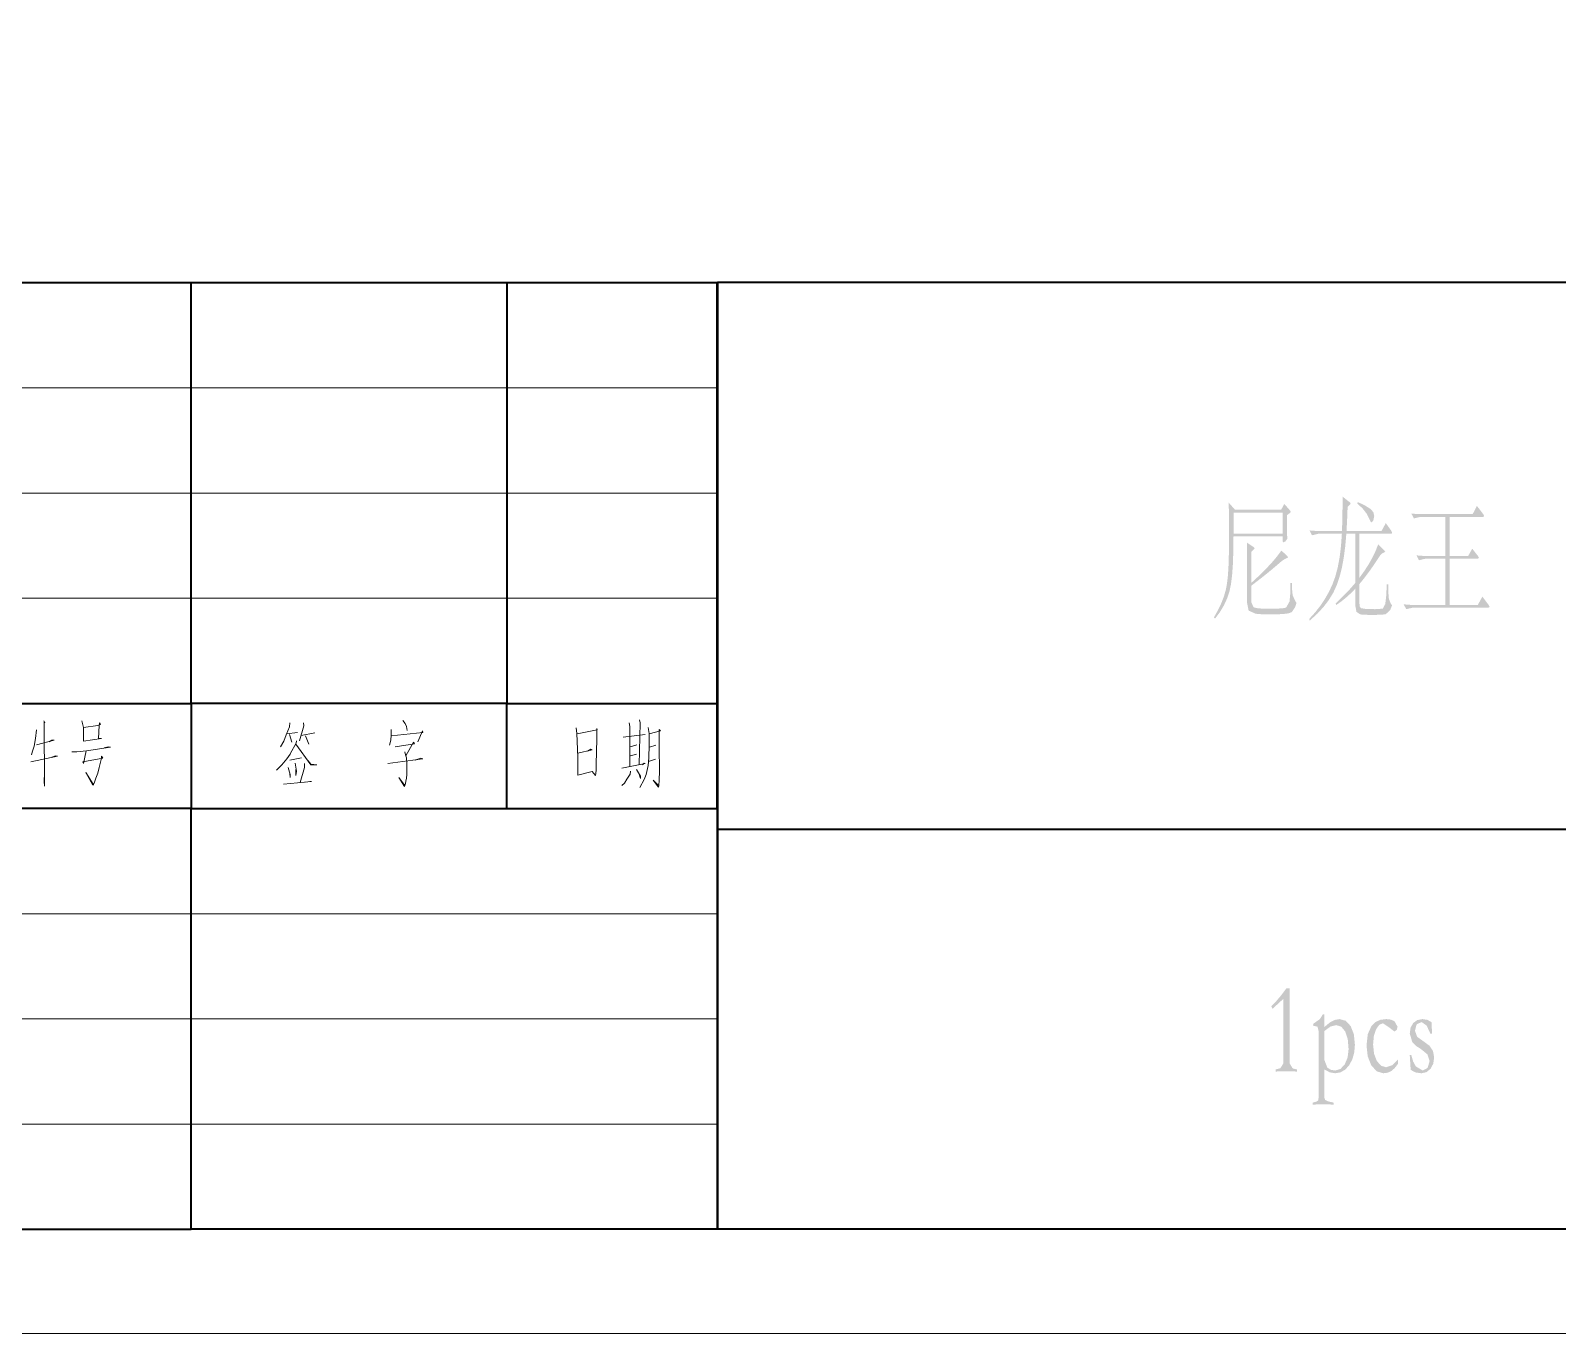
# Model space of a CAD drawing. Header units: millimetres. Extents: x 2834 to 3044, y 1462 to 1759.
# Drawn here: x 2886.3 to 2958.9, y 1461.9 to 1523.8 of the extents above; entities that cross this region are included whole.
import ezdxf

# ---------------------------------------------------------------- set-up
doc = ezdxf.new("R2010")
doc.units = ezdxf.units.MM
doc.layers.add('PDF_几何图形', color=7, linetype='Continuous')
doc.layers.add('PDF_实体填充', color=7, linetype='Continuous')

msp = doc.modelspace()

# ---------------------------------------------------------------- hatches: boundary and pattern name
at = {"layer": 'PDF_实体填充', "transparency": 33554559}
h = msp.add_hatch(color=256, dxfattribs=at)
h.paths.add_polyline_path([(2946.2, 1501.02), (2946.243, 1500.946), (2946.195, 1500.89), (2946.056, 1500.784), (2946.056, 1500.126), (2946.065, 1499.847), (2946.078, 1499.673), (2945.987, 1499.543), (2945.874, 1499.493), (2945.852, 1499.574), (2945.852, 1499.779), (2943.518, 1499.779), (2943.51, 1499.069), (2943.488, 1498.454), (2943.451, 1497.935), (2943.398, 1497.511), (2943.331, 1497.183), (2943.219, 1496.84), (2943.067, 1496.508), (2942.874, 1496.185), (2942.64, 1495.873), (2942.588, 1495.929), (2942.783, 1496.277), (2942.943, 1496.615), (2943.068, 1496.942), (2943.157, 1497.258), (2943.209, 1497.54), (2943.249, 1497.89), (2943.278, 1498.309), (2943.295, 1498.796), (2943.301, 1499.35), (2943.297, 1501.067), (2943.288, 1501.387), (2943.592, 1501.045), (2945.782, 1501.045), (2945.93, 1501.325)], flags=0)
h.paths.add_polyline_path([(2945.852, 1499.915), (2945.852, 1500.909), (2943.518, 1500.909), (2943.518, 1499.915)], flags=0)
h.paths.add_polyline_path([(2946.291, 1497.568), (2946.303, 1497.247), (2946.33, 1496.978), (2946.469, 1496.68), (2946.513, 1496.618), (2946.447, 1496.419), (2946.291, 1496.183), (2946.145, 1496.123), (2945.891, 1496.09), (2945.568, 1496.076), (2945.209, 1496.072), (2944.862, 1496.079), (2944.57, 1496.103), (2944.235, 1496.252), (2944.161, 1496.63), (2944.159, 1499.106), (2944.152, 1499.487), (2944.47, 1499.276), (2944.522, 1499.22), (2944.474, 1499.151), (2944.365, 1499.052), (2944.365, 1497.568), (2944.741, 1497.918), (2945.072, 1498.247), (2945.358, 1498.555), (2945.599, 1498.842), (2945.795, 1499.108), (2946.078, 1498.841), (2946.113, 1498.785), (2946.069, 1498.754), (2945.939, 1498.692), (2945.817, 1498.611), (2945.541, 1498.374), (2945.257, 1498.137), (2944.967, 1497.903), (2944.67, 1497.669), (2944.365, 1497.438), (2944.365, 1496.649), (2944.474, 1496.407), (2944.703, 1496.356), (2945.165, 1496.339), (2945.582, 1496.345), (2945.866, 1496.363), (2946.017, 1496.394), (2946.182, 1496.686), (2946.212, 1497.022), (2946.221, 1497.568)], flags=0)
h = msp.add_hatch(color=256, dxfattribs=at)
h.paths.add_polyline_path([(2950.877, 1497.506), (2950.881, 1497.082), (2950.903, 1496.817), (2950.994, 1496.587), (2951.055, 1496.506), (2950.968, 1496.277), (2950.75, 1496.078), (2950.535, 1496.055), (2950.142, 1496.047), (2949.753, 1496.053), (2949.542, 1496.072), (2949.364, 1496.19), (2949.303, 1496.512), (2949.303, 1497.289), (2949.074, 1497.057), (2948.847, 1496.851), (2948.622, 1496.672), (2948.399, 1496.519), (2948.369, 1496.593), (2948.606, 1496.814), (2948.841, 1497.05), (2949.074, 1497.299), (2949.303, 1497.562), (2949.303, 1499.903), (2948.881, 1499.903), (2948.831, 1499.317), (2948.761, 1498.78), (2948.671, 1498.293), (2948.56, 1497.856), (2948.429, 1497.469), (2948.265, 1497.111), (2948.054, 1496.762), (2947.796, 1496.423), (2947.491, 1496.094), (2947.139, 1495.774), (2947.121, 1495.86), (2947.393, 1496.16), (2947.639, 1496.472), (2947.858, 1496.798), (2948.05, 1497.136), (2948.216, 1497.487), (2948.357, 1497.87), (2948.472, 1498.303), (2948.563, 1498.786), (2948.628, 1499.319), (2948.669, 1499.903), (2947.543, 1499.903), (2947.252, 1499.834), (2947.13, 1500.064), (2947.447, 1500.039), (2948.673, 1500.039), (2948.686, 1500.377), (2948.696, 1500.761), (2948.701, 1501.193), (2948.703, 1501.672), (2949.055, 1501.393), (2949.086, 1501.343), (2949.055, 1501.294), (2948.942, 1501.188), (2948.929, 1500.784), (2948.911, 1500.402), (2948.89, 1500.039), (2950.555, 1500.039), (2950.759, 1500.412), (2951.024, 1500.039), (2951.063, 1499.94), (2951.007, 1499.903), (2949.503, 1499.903), (2949.503, 1497.81), (2949.738, 1498.136), (2949.945, 1498.459), (2950.124, 1498.778), (2950.275, 1499.094), (2950.398, 1499.406), (2950.685, 1499.12), (2950.729, 1499.046), (2950.677, 1499.015), (2950.568, 1498.965), (2950.472, 1498.853), (2950.234, 1498.488), (2949.993, 1498.142), (2949.749, 1497.817), (2949.503, 1497.512), (2949.503, 1496.624), (2949.516, 1496.45), (2949.573, 1496.37), (2949.799, 1496.332), (2950.002, 1496.323), (2950.255, 1496.32), (2950.616, 1496.345), (2950.733, 1496.568), (2950.773, 1496.899), (2950.807, 1497.506)], flags=0)
h.paths.add_polyline_path([(2949.429, 1501.412), (2949.759, 1501.256), (2950.025, 1501.089), (2950.168, 1500.933), (2950.207, 1500.747), (2950.164, 1500.536), (2950.09, 1500.449), (2950.038, 1500.474), (2949.986, 1500.586), (2949.843, 1500.866), (2949.647, 1501.118), (2949.399, 1501.343)], flags=0)
for points in [[(2955.649, 1496.519), (2955.692, 1496.426), (2955.636, 1496.388), (2952.02, 1496.388), (2951.729, 1496.32), (2951.607, 1496.55), (2951.924, 1496.525), (2953.58, 1496.525), (2953.58, 1498.717), (2952.628, 1498.717), (2952.337, 1498.648), (2952.215, 1498.878), (2952.533, 1498.853), (2953.58, 1498.853), (2953.58, 1500.704), (2952.385, 1500.704), (2952.094, 1500.635), (2951.972, 1500.865), (2952.289, 1500.84), (2954.888, 1500.84), (2955.088, 1501.232), (2955.393, 1500.834), (2955.432, 1500.741), (2955.38, 1500.704), (2953.789, 1500.704), (2953.789, 1498.853), (2954.675, 1498.853), (2954.867, 1499.195), (2955.14, 1498.847), (2955.184, 1498.754), (2955.127, 1498.717), (2953.789, 1498.717), (2953.789, 1496.525), (2955.132, 1496.525), (2955.349, 1496.916)], [(2946.533, 1474.335), (2946.293, 1474.349), (2946.025, 1474.354), (2945.756, 1474.349), (2945.516, 1474.335), (2945.516, 1474.435), (2945.742, 1474.491), (2945.894, 1474.733), (2945.894, 1477.8), (2945.377, 1477.322), (2945.316, 1477.44), (2945.53, 1477.659), (2945.77, 1477.945), (2946.038, 1478.297), (2946.181, 1478.297), (2946.181, 1474.733), (2946.333, 1474.484), (2946.533, 1474.435)], [(2951.341, 1474.907), (2951.345, 1474.714), (2951.184, 1474.505), (2951.023, 1474.36), (2950.846, 1474.281), (2950.636, 1474.255), (2950.325, 1474.349), (2950.067, 1474.633), (2949.898, 1475.059), (2949.841, 1475.577), (2949.901, 1476.117), (2950.08, 1476.509), (2950.264, 1476.688), (2950.497, 1476.796), (2950.78, 1476.831), (2950.996, 1476.807), (2951.167, 1476.732), (2951.319, 1476.465), (2951.275, 1476.31), (2951.167, 1476.242), (2950.923, 1476.428), (2950.623, 1476.633), (2950.447, 1476.56), (2950.293, 1476.341), (2950.189, 1476.018), (2950.154, 1475.621), (2950.2, 1475.175), (2950.337, 1474.832), (2950.535, 1474.613), (2950.767, 1474.54), (2951.052, 1474.632)], [(2952.875, 1476.142), (2952.701, 1476.521), (2952.462, 1476.689), (2952.224, 1476.585), (2952.145, 1476.273), (2952.249, 1475.987), (2952.566, 1475.763), (2952.839, 1475.561), (2953.003, 1475.308), (2953.057, 1475.006), (2953.014, 1474.709), (2952.884, 1474.466), (2952.689, 1474.307), (2952.453, 1474.255), (2952.169, 1474.295), (2951.94, 1474.416), (2951.897, 1475.118), (2951.971, 1475.118), (2952.055, 1474.82), (2952.184, 1474.584), (2952.51, 1474.385), (2952.745, 1474.509), (2952.84, 1474.832), (2952.738, 1475.152), (2952.432, 1475.403), (2952.185, 1475.562), (2952.019, 1475.726), (2951.897, 1476.148), (2951.938, 1476.431), (2952.062, 1476.645), (2952.256, 1476.785), (2952.505, 1476.831), (2952.736, 1476.794), (2952.931, 1476.682), (2952.958, 1476.142)]]:
    msp.add_hatch(color=256, dxfattribs=at).paths.add_polyline_path(points)
h = msp.add_hatch(color=256, dxfattribs=at)
h.paths.add_polyline_path([(2947.833, 1476.447), (2948.082, 1476.66), (2948.326, 1476.789), (2948.563, 1476.831), (2948.858, 1476.748), (2949.089, 1476.496), (2949.239, 1476.11), (2949.289, 1475.608), (2949.26, 1475.25), (2949.171, 1474.929), (2949.024, 1474.646), (2948.831, 1474.429), (2948.605, 1474.298), (2948.346, 1474.255), (2948.094, 1474.3), (2947.833, 1474.435), (2947.833, 1473.118), (2947.868, 1472.994), (2948.015, 1472.92), (2948.276, 1472.858), (2948.276, 1472.758), (2948.067, 1472.777), (2947.776, 1472.783), (2947.516, 1472.777), (2947.281, 1472.758), (2947.281, 1472.858), (2947.463, 1472.907), (2947.546, 1472.969), (2947.568, 1473.125), (2947.568, 1476.235), (2947.511, 1476.471), (2947.298, 1476.521), (2947.311, 1476.608), (2947.616, 1476.825), (2947.768, 1477.055), (2947.833, 1477.055)], flags=0)
h.paths.add_polyline_path([(2947.833, 1476.26), (2947.833, 1474.9), (2947.976, 1474.528), (2948.14, 1474.421), (2948.346, 1474.385), (2948.6, 1474.458), (2948.807, 1474.677), (2948.943, 1475.006), (2948.989, 1475.397), (2948.949, 1475.878), (2948.828, 1476.242), (2948.64, 1476.47), (2948.398, 1476.546), (2948.124, 1476.474)], flags=0)

# ---------------------------------------------------------------- linework, layer by layer
at = {"layer": 'PDF_几何图形', "lineweight": 15}
msp.add_lwpolyline([(2834.044, 1461.884), (3044.044, 1461.884), (3044.044, 1758.884), (2834.044, 1758.884)], close=True, dxfattribs=at)
at = {"layer": 'PDF_几何图形', "lineweight": 35}
for points in [[(2866.969, 1486.841), (2873.969, 1486.841), (2873.969, 1491.841), (2893.969, 1491.841), (2893.969, 1496.841), (2893.969, 1501.841), (2893.969, 1506.841), (2893.969, 1511.841)], [(2908.969, 1511.841), (2908.969, 1506.841), (2908.969, 1501.841), (2908.969, 1496.841), (2908.969, 1491.841), (2893.969, 1491.841), (2893.969, 1486.841), (2908.969, 1486.841), (2908.969, 1491.841), (2918.969, 1491.841), (2918.969, 1496.841), (2918.969, 1501.841), (2918.969, 1506.841), (2918.969, 1511.841), (2908.969, 1511.841), (2893.969, 1511.841), (2873.969, 1511.841)], [(2978.99, 1511.854), (2978.99, 1498.854), (2986.99, 1498.854), (2994.99, 1498.854), (3001.99, 1498.854), (3008.99, 1498.854), (3023.99, 1498.854), (3038.99, 1498.854), (3038.99, 1511.854), (3023.99, 1511.854), (3008.99, 1511.854), (3001.99, 1511.854), (2994.99, 1511.854), (2986.99, 1511.854), (2978.99, 1511.854), (2918.99, 1511.854), (2918.99, 1498.854), (2918.99, 1493.854), (2918.99, 1485.854), (2918.99, 1480.854), (2918.99, 1466.854), (2978.99, 1466.854), (2978.99, 1480.854)], [(2918.99, 1485.854), (2978.99, 1485.854), (2978.99, 1493.854)], [(2908.969, 1486.841), (2918.969, 1486.841), (2918.969, 1491.841)], [(2873.969, 1466.841), (2893.969, 1466.841), (2893.969, 1471.841), (2893.969, 1476.841), (2893.969, 1481.841), (2893.969, 1486.841), (2873.969, 1486.841)], [(2918.969, 1486.841), (2918.969, 1481.841), (2918.969, 1476.841), (2918.969, 1471.841), (2918.969, 1466.841), (2908.969, 1466.841), (2893.969, 1466.841)]]:
    msp.add_lwpolyline(points, dxfattribs=at)
at = {"layer": 'PDF_几何图形', "lineweight": 15}
for points in [[(2858.969, 1506.841), (2866.969, 1506.841), (2873.969, 1506.841), (2893.969, 1506.841), (2908.969, 1506.841), (2918.969, 1506.841)], [(2858.969, 1501.841), (2866.969, 1501.841), (2873.969, 1501.841), (2893.969, 1501.841), (2908.969, 1501.841), (2918.969, 1501.841)], [(2858.969, 1496.841), (2866.969, 1496.841), (2873.969, 1496.841), (2893.969, 1496.841), (2908.969, 1496.841), (2918.969, 1496.841)], [(2886.969, 1491.006), (2887.019, 1490.912), (2886.985, 1490.959), (2887.002, 1487.912), (2886.985, 1488.124), (2887.002, 1488.526)], [(2888.775, 1491.006), (2888.857, 1490.699), (2888.857, 1490.038), (2889.701, 1490.179), (2889.568, 1490.179), (2889.602, 1490.794), (2889.618, 1490.912), (2889.651, 1490.841), (2889.536, 1490.794), (2888.857, 1490.699)], [(2898.652, 1490.912), (2898.635, 1490.723), (2898.487, 1490.345), (2898.371, 1490.038), (2898.222, 1489.778)], [(2899.313, 1490.912), (2899.33, 1490.77), (2899.115, 1490.061)], [(2904.025, 1491.03), (2904.14, 1490.888), (2904.206, 1490.746), (2904.24, 1490.557)], [(2914.784, 1490.912), (2914.817, 1490.746), (2914.817, 1488.857)], [(2915.28, 1491.054), (2915.313, 1490.912), (2915.264, 1488.927)], [(2886.622, 1490.581), (2886.572, 1490.179), (2886.506, 1489.801), (2886.423, 1489.565), (2886.374, 1489.4)], [(2898.503, 1490.392), (2899.016, 1490.463)], [(2898.635, 1490.369), (2898.751, 1489.99)], [(2899.198, 1490.321), (2899.843, 1490.439)], [(2899.396, 1490.297), (2899.561, 1489.896)], [(2903.479, 1490.605), (2903.479, 1490.321), (2903.462, 1490.108), (2903.429, 1489.967), (2903.396, 1489.849)], [(2903.479, 1490.297), (2904.984, 1490.463), (2904.967, 1490.534), (2904.736, 1490.014)], [(2912.276, 1490.676), (2912.309, 1490.415), (2912.342, 1489.282), (2912.342, 1488.432), (2913.036, 1488.597), (2913.185, 1488.408), (2913.218, 1488.644), (2913.218, 1488.951), (2913.251, 1490.132), (2913.251, 1490.652), (2913.268, 1490.581), (2912.325, 1490.392)], [(2914.503, 1490.227), (2915.545, 1490.369)], [(2915.694, 1490.699), (2915.743, 1490.415), (2915.743, 1489.872), (2915.727, 1489.258), (2915.694, 1488.88), (2915.595, 1488.455), (2915.495, 1488.219), (2915.297, 1487.841)], [(2915.743, 1490.392), (2916.272, 1490.534), (2916.223, 1490.605), (2916.223, 1489.754), (2916.239, 1488.62), (2916.223, 1488.195), (2916.206, 1487.935), (2916.19, 1487.864), (2915.925, 1488.195), (2916.173, 1487.959)], [(2886.622, 1489.872), (2887.449, 1490.085), (2887.349, 1490.085), (2887.217, 1490.014)], [(2888.295, 1489.542), (2888.527, 1489.542), (2888.99, 1489.589), (2890.131, 1489.754), (2890.015, 1489.778), (2889.833, 1489.731)], [(2888.973, 1489.589), (2888.857, 1488.975), (2888.825, 1489.069), (2889.767, 1489.234), (2889.701, 1489.329), (2889.701, 1489.234), (2889.602, 1488.786), (2889.536, 1488.526), (2889.436, 1488.29), (2889.37, 1488.101), (2889.321, 1487.983), (2889.287, 1487.959), (2888.957, 1488.55), (2889.304, 1488.006)], [(2898.983, 1490.061), (2898.966, 1489.943), (2898.685, 1489.471), (2898.669, 1489.424), (2898.52, 1489.211), (2898.272, 1488.927), (2898.156, 1488.786), (2898.024, 1488.668)], [(2898.95, 1489.896), (2899.661, 1488.927), (2899.942, 1488.927), (2899.661, 1488.951), (2899.528, 1489.116)], [(2903.661, 1489.778), (2904.587, 1489.92), (2904.537, 1489.99), (2904.174, 1489.352)], [(2904.124, 1489.542), (2904.157, 1489.4), (2904.206, 1489.258), (2904.223, 1488.998), (2904.223, 1488.455), (2904.206, 1488.29), (2904.174, 1488.148), (2904.157, 1488.03), (2904.107, 1487.888), (2903.843, 1488.313), (2904.124, 1487.935)], [(2912.342, 1489.471), (2913.036, 1489.636), (2912.97, 1489.66), (2912.805, 1489.565)], [(2914.834, 1489.778), (2915.148, 1489.872)], [(2915.76, 1489.754), (2916.057, 1489.849)], [(2886.341, 1489.069), (2887.614, 1489.329), (2887.515, 1489.352), (2887.349, 1489.282)], [(2898.586, 1488.786), (2898.669, 1488.455), (2898.669, 1488.313), (2898.652, 1488.526)], [(2899.214, 1489.258), (2898.652, 1489.14)], [(2898.917, 1488.998), (2898.983, 1488.62), (2898.95, 1488.408), (2898.95, 1488.691)], [(2899.363, 1488.975), (2899.363, 1488.786), (2899.148, 1488.077)], [(2903.314, 1488.975), (2904.984, 1489.211), (2904.868, 1489.234), (2904.62, 1489.14)], [(2914.437, 1488.762), (2915.545, 1488.975), (2915.495, 1488.998), (2915.429, 1488.927)], [(2914.85, 1489.352), (2915.132, 1489.424)], [(2915.727, 1489.093), (2915.76, 1489.093), (2916.041, 1489.187)], [(2898.354, 1488.006), (2899.694, 1488.124), (2899.611, 1488.124), (2899.413, 1488.101)], [(2914.85, 1488.62), (2914.834, 1488.478), (2914.685, 1488.242), (2914.569, 1488.053), (2914.437, 1487.935)], [(2915.132, 1488.691), (2915.33, 1488.384), (2915.33, 1488.266), (2915.264, 1488.478)], [(2858.969, 1481.841), (2866.969, 1481.841), (2873.969, 1481.841), (2893.969, 1481.841), (2908.969, 1481.841), (2918.969, 1481.841)], [(2858.969, 1476.841), (2866.969, 1476.841), (2873.969, 1476.841), (2893.969, 1476.841), (2908.969, 1476.841), (2918.969, 1476.841)], [(2858.969, 1471.841), (2866.969, 1471.841), (2873.969, 1471.841), (2893.969, 1471.841), (2908.969, 1471.841), (2918.969, 1471.841)]]:
    msp.add_lwpolyline(points, dxfattribs=at)

doc.saveas('drawing.dxf')
